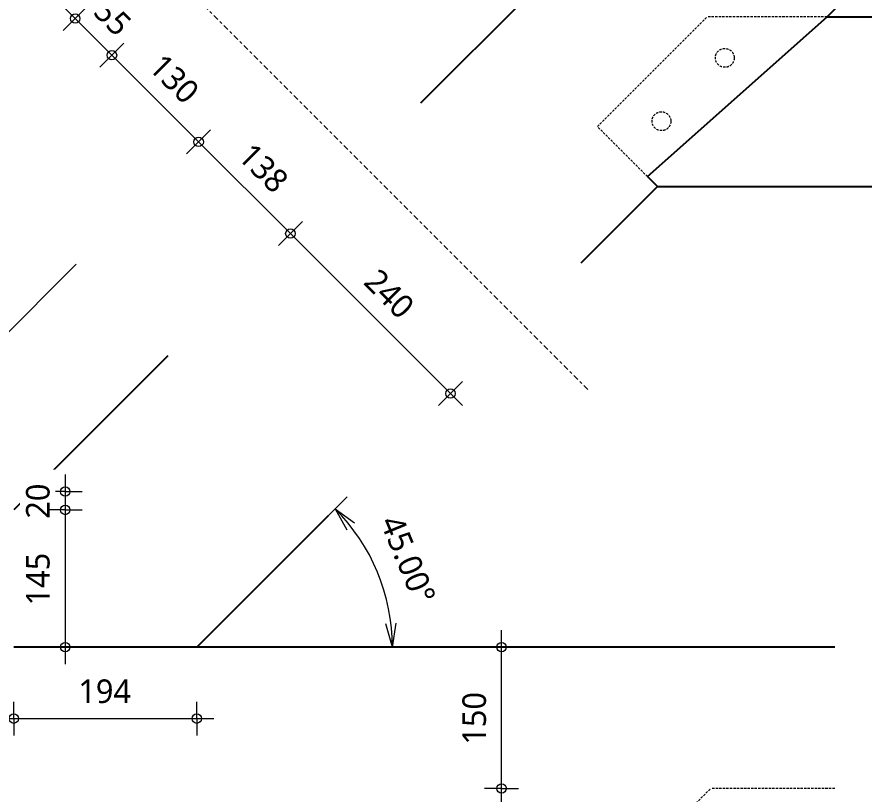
# Model space of a CAD drawing. Header units: millimetres. Extents: x 1789 to 13769, y 2055 to 27197.
# Drawn here: x 9334 to 10232, y 23425 to 24250 of the extents above; entities that cross this region are included whole.
import ezdxf

# ---------------------------------------------------------------- set-up
doc = ezdxf.new("R2010")
doc.units = ezdxf.units.MM
doc.linetypes.add('MV_center', pattern=[15, 6, -3, 3, -3])
doc.linetypes.add('MV_hidden', pattern=[3.75, 2.5, -1.25])
for name, color, linetype, lineweight in [('A-ANNO-DIMS', 211, 'Continuous', 13), ('A-ANNO-DIMS-10', 211, 'Continuous', 13), ('A-DETL', 90, 'Continuous', 13), ('A-DETL-GENF', 92, 'Continuous', 18)]:
    doc.layers.add(name, color=color, linetype=linetype, lineweight=lineweight)
doc.styles.add('Segoe UI_2', font='segoeui.ttf', dxfattribs={"height": 25})
doc.dimstyles.new('2_5_mm', dxfattribs={"dimscale": 304.8, "dimtxt": 26.184099, "dimasz": 0.082021, "dimexe": 0.059055, "dimexo": 0.0625, "dimgap": 0.049213, "dimtad": 1, "dimdec": 0, "dimzin": 0, "dimdsep": 46, "dimtxsty": 'Segoe UI_2', "dimblk1": 'OPEN30', "dimblk2": 'OPEN30', "dimsah": 1, "dimcen": 0.09, "dimazin": 0, "dimtfac": 1, "dimtdec": 4, "dimtix": 1, "dimtmove": 0, "dimatfit": 3, "dimfxl": 0.059055, "dimfxlon": 1, "dimtvp": 1, "dimtfill": 1, "dimtolj": 1, "dimtzin": 0, "dimarcsym": 2})
doc.dimstyles.new('2_5_mm_1', dxfattribs={"dimscale": 304.8, "dimtxt": 26.184099, "dimasz": 0.032808, "dimexe": 0.059055, "dimexo": 0.0625, "dimgap": 0.029528, "dimtad": 1, "dimdec": 0, "dimzin": 0, "dimdsep": 46, "dimtxsty": 'Segoe UI_2', "dimblk1": 'DOTBLANK', "dimblk2": 'DOTBLANK', "dimsah": 1, "dimcen": 0.09, "dimdle": 0.059055, "dimazin": 0, "dimtfac": 1, "dimtdec": 4, "dimtix": 1, "dimtmove": 0, "dimatfit": 3, "dimfxl": 0.059055, "dimfxlon": 1, "dimtvp": 1, "dimtfill": 1, "dimtolj": 1, "dimtzin": 0, "dimarcsym": 2})

# ---------------------------------------------------------------- blocks, each defined once
blk = doc.blocks.new('NLRS_00_DI_maskeer - Type 1-4234655-Details Restauratie 1-10')
at = {"layer": 'A-DETL-GENF', "linetype": 'MV_center'}
blk.add_line((660.22, 0), (-100, 0), dxfattribs=at)
blk = doc.blocks.new('DIMBLOCK53-Details Restauratie 1-10')
at = {"layer": 'A-ANNO-DIMS-10'}
for p, q in [((9671.53, 23728.06), (9684.25, 23740.78)), ((9671.53, 23728.06), (9658.8, 23715.33)), ((9671.53, 23728.06), (9692.23, 23712.99)), ((9671.53, 23728.06), (9683.93, 23705.65)), ((9732.29, 23581.37), (9725.21, 23605.98)), ((9732.29, 23581.37), (9736.28, 23606.66)), ((9732.29, 23581.37), (9714.29, 23581.37)), ((9732.29, 23581.37), (9732.29, 23581.37)), ((9732.29, 23581.37), (9750.29, 23581.37))]:
    blk.add_line(p, q, dxfattribs=at)
blk.add_arc((9524.84, 23581.37), 207.45, 0, 45, dxfattribs=at)
blk.add_arc((9524.84, 23581.37), 207.45, 0, 45, dxfattribs=at)
at = {"layer": 'A-ANNO-DIMS-10', "color": 0, "insert": (9741.91, 23723.84), "char_height": 25, "width": 116.543, "attachment_point": 1, "rotation": 292.5, "line_spacing_factor": 1.142579, "style": 'Segoe UI_2', "bg_fill": 3, "box_fill_scale": 1.25, "bg_fill_color": 9, "bg_fill_true_color": 13158600, "bg_fill_transparency": 0}
blk.add_mtext('45.00°', dxfattribs=at)
blk = doc.blocks.new('_Open30')
at = {"color": 0, "linetype": 'ByBlock', "lineweight": -2}
for p, q in [((-1, 0.268), (0, 0)), ((0, 0), (-1, -0.268)), ((0, 0), (-1, 0))]:
    blk.add_line(p, q, dxfattribs=at)
blk = doc.blocks.new('DIMBLOCK60-Details Restauratie 1-10')
at = {"layer": 'A-ANNO-DIMS-10'}
for p, q in [((9383.29, 24260.86), (9434.95, 24209.21)), ((9396.02, 24248.13), (9408.75, 24260.86)), ((9396.02, 24248.13), (9383.29, 24235.41)), ((9434.95, 24209.21), (9447.67, 24221.94)), ((9434.95, 24209.21), (9422.22, 24196.48))]:
    blk.add_line(p, q, dxfattribs=at)
for centre in [(9396.02, 24248.13), (9434.95, 24209.21)]:
    blk.add_circle(centre, 5, dxfattribs=at)
at = {"layer": 'A-ANNO-DIMS-10', "color": 0, "insert": (9431.45, 24271.56), "char_height": 25, "width": 45.7032, "attachment_point": 1, "rotation": 314.99981, "line_spacing_factor": 1.142579, "style": 'Segoe UI_2', "bg_fill": 3, "box_fill_scale": 1.25, "bg_fill_color": 9, "bg_fill_true_color": 13158600, "bg_fill_transparency": 0}
blk.add_mtext('55', dxfattribs=at)
blk = doc.blocks.new('_DotBlank')
at = {"color": 0, "linetype": 'ByBlock', "lineweight": -2}
blk.add_line((-0.5, 0), (-1, 0), dxfattribs=at)
blk.add_circle((0, 0), 0.5, dxfattribs=at)
blk = doc.blocks.new('DIMBLOCK61-Details Restauratie 1-10')
at = {"layer": 'A-ANNO-DIMS-10'}
for p, q in [((9434.95, 24209.21), (9447.67, 24221.94)), ((9434.95, 24209.21), (9422.22, 24196.48)), ((9434.95, 24209.21), (9526.87, 24117.29)), ((9526.87, 24117.29), (9539.6, 24130.01)), ((9526.87, 24117.29), (9514.14, 24104.56))]:
    blk.add_line(p, q, dxfattribs=at)
for centre in [(9434.95, 24209.21), (9526.87, 24117.29)]:
    blk.add_circle(centre, 5, dxfattribs=at)
at = {"layer": 'A-ANNO-DIMS-10', "color": 0, "insert": (9490.14, 24212.87), "char_height": 25, "width": 68.5547, "attachment_point": 1, "rotation": 314.99981, "line_spacing_factor": 1.142579, "style": 'Segoe UI_2', "bg_fill": 3, "box_fill_scale": 1.25, "bg_fill_color": 9, "bg_fill_true_color": 13158600, "bg_fill_transparency": 0}
blk.add_mtext('130', dxfattribs=at)
blk = doc.blocks.new('DIMBLOCK62-Details Restauratie 1-10')
at = {"layer": 'A-ANNO-DIMS-10'}
for p, q in [((9526.87, 24117.29), (9539.6, 24130.01)), ((9526.87, 24117.29), (9514.14, 24104.56)), ((9526.87, 24117.29), (9624.11, 24020.05)), ((9624.11, 24020.05), (9636.83, 24032.78)), ((9624.11, 24020.05), (9611.38, 24007.32))]:
    blk.add_line(p, q, dxfattribs=at)
for centre in [(9526.87, 24117.29), (9624.11, 24020.05)]:
    blk.add_circle(centre, 5, dxfattribs=at)
at = {"layer": 'A-ANNO-DIMS-10', "color": 0, "insert": (9584.72, 24118.29), "char_height": 25, "width": 68.5547, "attachment_point": 1, "rotation": 314.99981, "line_spacing_factor": 1.142579, "style": 'Segoe UI_2', "bg_fill": 3, "box_fill_scale": 1.25, "bg_fill_color": 9, "bg_fill_true_color": 13158600, "bg_fill_transparency": 0}
blk.add_mtext('138', dxfattribs=at)
blk = doc.blocks.new('DIMBLOCK63-Details Restauratie 1-10')
at = {"layer": 'A-ANNO-DIMS-10'}
for p, q in [((9624.11, 24020.05), (9636.83, 24032.78)), ((9624.11, 24020.05), (9611.38, 24007.32)), ((9624.11, 24020.05), (9806.54, 23837.61)), ((9793.81, 23850.34), (9806.54, 23863.07)), ((9793.81, 23850.34), (9781.08, 23837.61))]:
    blk.add_line(p, q, dxfattribs=at)
for centre in [(9624.11, 24020.05), (9793.81, 23850.34)]:
    blk.add_circle(centre, 5, dxfattribs=at)
at = {"layer": 'A-ANNO-DIMS-10', "color": 0, "insert": (9718.19, 23984.82), "char_height": 25, "width": 68.5547, "attachment_point": 1, "rotation": 314.99981, "line_spacing_factor": 1.142579, "style": 'Segoe UI_2', "bg_fill": 3, "box_fill_scale": 1.25, "bg_fill_color": 9, "bg_fill_true_color": 13158600, "bg_fill_transparency": 0}
blk.add_mtext('240', dxfattribs=at)
blk = doc.blocks.new('DIMBLOCK64-Details Restauratie 1-10')
at = {"layer": 'A-ANNO-DIMS-10'}
for p, q in [((9330.84, 23505.42), (9330.84, 23523.42)), ((9524.84, 23505.42), (9524.84, 23523.42)), ((9312.84, 23505.42), (9542.84, 23505.42)), ((9330.84, 23505.42), (9330.84, 23487.42)), ((9524.84, 23505.42), (9524.84, 23487.42))]:
    blk.add_line(p, q, dxfattribs=at)
for centre in [(9330.84, 23505.42), (9524.84, 23505.42)]:
    blk.add_circle(centre, 5, dxfattribs=at)
at = {"layer": 'A-ANNO-DIMS-10', "color": 0, "insert": (9399.27, 23547.04), "char_height": 25, "width": 68.5547, "attachment_point": 1, "line_spacing_factor": 1.142579, "style": 'Segoe UI_2', "bg_fill": 3, "box_fill_scale": 1.25, "bg_fill_color": 9, "bg_fill_true_color": 13158600, "bg_fill_transparency": 0}
blk.add_mtext('194', dxfattribs=at)
blk = doc.blocks.new('DIMBLOCK65-Details Restauratie 1-10')
at = {"layer": 'A-ANNO-DIMS-10'}
for p, q in [((9385.4, 23764.37), (9385.4, 23726.78)), ((9385.4, 23746.37), (9367.4, 23746.37)), ((9385.4, 23746.37), (9403.4, 23746.37)), ((9385.4, 23726.78), (9367.4, 23726.78)), ((9385.4, 23726.78), (9403.4, 23726.78))]:
    blk.add_line(p, q, dxfattribs=at)
for centre in [(9385.4, 23746.37), (9385.4, 23726.78)]:
    blk.add_circle(centre, 5, dxfattribs=at)
at = {"layer": 'A-ANNO-DIMS-10', "color": 0, "insert": (9343.79, 23717.53), "char_height": 25, "width": 45.7032, "attachment_point": 1, "rotation": 90, "line_spacing_factor": 1.142579, "style": 'Segoe UI_2', "bg_fill": 3, "box_fill_scale": 1.25, "bg_fill_color": 9, "bg_fill_true_color": 13158600, "bg_fill_transparency": 0}
blk.add_mtext('20', dxfattribs=at)
blk = doc.blocks.new('DIMBLOCK66-Details Restauratie 1-10')
at = {"layer": 'A-ANNO-DIMS-10'}
for p, q in [((9385.4, 23726.78), (9367.4, 23726.78)), ((9385.4, 23726.78), (9385.4, 23563.37)), ((9385.4, 23726.78), (9403.4, 23726.78)), ((9385.4, 23581.37), (9367.4, 23581.37)), ((9385.4, 23581.37), (9403.4, 23581.37))]:
    blk.add_line(p, q, dxfattribs=at)
for centre in [(9385.4, 23726.78), (9385.4, 23581.37)]:
    blk.add_circle(centre, 5, dxfattribs=at)
at = {"layer": 'A-ANNO-DIMS-10', "color": 0, "insert": (9343.79, 23625.51), "char_height": 25, "width": 68.5547, "attachment_point": 1, "rotation": 90, "line_spacing_factor": 1.142579, "style": 'Segoe UI_2', "bg_fill": 3, "box_fill_scale": 1.25, "bg_fill_color": 9, "bg_fill_true_color": 13158600, "bg_fill_transparency": 0}
blk.add_mtext('145', dxfattribs=at)
blk = doc.blocks.new('DIMBLOCK68-Details Restauratie 1-10')
at = {"layer": 'A-ANNO-DIMS-10'}
for p, q in [((9848.13, 23431.37), (9830.13, 23431.37)), ((9848.13, 23323.37), (9848.13, 23431.37)), ((9848.13, 23431.37), (9866.13, 23431.37)), ((9848.13, 23341.37), (9830.13, 23341.37)), ((9848.13, 23341.37), (9866.13, 23341.37))]:
    blk.add_line(p, q, dxfattribs=at)
for centre in [(9848.13, 23431.37), (9848.13, 23341.37)]:
    blk.add_circle(centre, 5, dxfattribs=at)
at = {"layer": 'A-ANNO-DIMS-10', "color": 0, "insert": (9806.52, 23367.32), "char_height": 25, "width": 45.7032, "attachment_point": 1, "rotation": 90, "line_spacing_factor": 1.142579, "style": 'Segoe UI_2', "bg_fill": 3, "box_fill_scale": 1.25, "bg_fill_color": 9, "bg_fill_true_color": 13158600, "bg_fill_transparency": 0}
blk.add_mtext('90', dxfattribs=at)
blk = doc.blocks.new('DIMBLOCK69-Details Restauratie 1-10')
at = {"layer": 'A-ANNO-DIMS-10'}
for p, q in [((9848.13, 23431.37), (9848.13, 23599.37)), ((9848.13, 23581.37), (9830.13, 23581.37)), ((9848.13, 23581.37), (9866.13, 23581.37)), ((9848.13, 23431.37), (9830.13, 23431.37)), ((9848.13, 23431.37), (9866.13, 23431.37))]:
    blk.add_line(p, q, dxfattribs=at)
for centre in [(9848.13, 23581.37), (9848.13, 23431.37)]:
    blk.add_circle(centre, 5, dxfattribs=at)
at = {"layer": 'A-ANNO-DIMS-10', "color": 0, "insert": (9806.52, 23477.8), "char_height": 25, "width": 68.5547, "attachment_point": 1, "rotation": 90, "line_spacing_factor": 1.142579, "style": 'Segoe UI_2', "bg_fill": 3, "box_fill_scale": 1.25, "bg_fill_color": 9, "bg_fill_true_color": 13158600, "bg_fill_transparency": 0}
blk.add_mtext('150', dxfattribs=at)

msp = doc.modelspace()

# ---------------------------------------------------------------- linework, layer by layer
at = {"layer": 'A-DETL', "lineweight": 25}
for p, q in [((9762.59, 24158.53), (10514.72, 24910.66)), ((10193.27, 24249.8), (10564.72, 24621.25)), ((10002.66, 24080.41), (10193.27, 24249.8)), ((10193.27, 24249.8), (10936.17, 24249.8)), ((10013.27, 24069.8), (10002.66, 24080.41)), ((9932.3, 23988.83), (10013.27, 24069.8)), ((10013.27, 24069.8), (11116.17, 24069.8)), ((9494.33, 23890.27), (9330.84, 23726.78)), ((9664.03, 23720.56), (9524.84, 23581.37)), ((10201.36, 23581.37), (9330.84, 23581.37))]:
    msp.add_line(p, q, dxfattribs=at)
at = {"layer": 'A-DETL', "linetype": 'MV_hidden', "lineweight": 18}
for p, q in [((9949.63, 24133.44), (10065.99, 24249.8)), ((10193.27, 24249.8), (10065.99, 24249.8)), ((10002.66, 24080.41), (9949.63, 24133.44)), ((9979.84, 23341.37), (10069.84, 23431.37)), ((10201.36, 23431.37), (10069.84, 23431.37))]:
    msp.add_line(p, q, dxfattribs=at)
at = {"layer": 'A-DETL', "lineweight": 18}
msp.add_line((9397.09, 23987.51), (8875.47, 23465.89), dxfattribs=at)
at = {"layer": 'A-DETL', "linetype": 'MV_hidden', "lineweight": 18}
for centre in [(10084.75, 24206.34), (10017.58, 24139.16)]:
    msp.add_circle(centre, 10, dxfattribs=at)

# ---------------------------------------------------------------- block references
at = {"layer": 'A-DETL-GENF', "linetype": 'MV_center', "rotation": 314.9999999999987}
msp.add_blockref('NLRS_00_DI_maskeer - Type 1-4234655-Details Restauratie 1-10', (9472.74, 24321.54), dxfattribs=at)

# ---------------------------------------------------------------- dimensions: what is measured, and where the dimension line sits
at = {"layer": 'A-ANNO-DIMS'}
dim = msp.add_linear_dim(base=(9848.13, 23431.37), p1=(9830.13, 23341.37), p2=(9866.13, 23431.37), angle=90, dimstyle='2_5_mm_1', override={"dimpost": '<>', "dimfxl": 96.932967}, dxfattribs=at)
dim.commit()
dim.dimension.update_dxf_attribs({"geometry": 'DIMBLOCK68-Details Restauratie 1-10', "text_midpoint": (9826.21, 23386.37)})

# ---------------------------------------------------------------- next in the draw order: dimensions: what is measured, and where the dimension line sits
for base, p1, p2, angle, override, picture, middle in [((9434.95, 24209.21), (9383.29, 24235.41), (9422.22, 24196.48), 314.99981, {"dimpost": '<>', "dimfxl": 55.0462}, 'DIMBLOCK60-Details Restauratie 1-10', (9430.84, 24244.03)), ((9385.4, 23726.78), (9367.4, 23746.37), (9367.4, 23726.78), 90, {"dimpost": '<>', "dimfxl": 19.588745}, 'DIMBLOCK65-Details Restauratie 1-10', (9363.48, 23736.57)), ((9848.13, 23581.37), (9866.13, 23431.37), (9830.13, 23581.37), 90, {"dimpost": '<>', "dimfxl": 154.259522}, 'DIMBLOCK69-Details Restauratie 1-10', (9826.14, 23506.37))]:
    dim = msp.add_linear_dim(base=base, p1=p1, p2=p2, angle=angle, dimstyle='2_5_mm_1', override=override, dxfattribs=at)
    dim.commit()
    dim.dimension.update_dxf_attribs({"geometry": picture, "text_midpoint": middle})
dim = msp.add_angular_dim_3p(base=(9725.22, 23635.06), center=(9524.84, 23581.37), p1=(9750.29, 23581.37), p2=(9684.25, 23740.78), dimstyle='2_5_mm', override={"dimpost": '<>', "dimfxl": 172.552197}, dxfattribs=at)
dim.commit()
dim.dimension.update_dxf_attribs({"geometry": 'DIMBLOCK53-Details Restauratie 1-10', "text_midpoint": (9742.3, 23671.44)})
dim = msp.add_linear_dim(base=(9524.84, 23505.42), p1=(9330.84, 23523.42), p2=(9524.84, 23523.42), dimstyle='2_5_mm_1', override={"dimpost": '<>', "dimfxl": 194}, dxfattribs=at)
dim.commit()
dim.dimension.update_dxf_attribs({"geometry": 'DIMBLOCK64-Details Restauratie 1-10', "text_midpoint": (9427.84, 23527.42)})

# ---------------------------------------------------------------- next in the draw order: dimensions: what is measured, and where the dimension line sits
for base, p1, p2, angle, override, picture, middle in [((9526.87, 24117.29), (9422.22, 24196.48), (9514.14, 24104.56), 314.99981, {"dimpost": '<>', "dimfxl": 130.000007}, 'DIMBLOCK61-Details Restauratie 1-10', (9496.46, 24178.8)), ((9385.4, 23581.37), (9367.4, 23726.78), (9403.4, 23581.37), 90, {"dimpost": '<>', "dimfxl": 149.801312}, 'DIMBLOCK66-Details Restauratie 1-10', (9363.41, 23654.07))]:
    dim = msp.add_linear_dim(base=base, p1=p1, p2=p2, angle=angle, dimstyle='2_5_mm_1', override=override, dxfattribs=at)
    dim.commit()
    dim.dimension.update_dxf_attribs({"geometry": picture, "text_midpoint": middle})

# ---------------------------------------------------------------- next in the draw order: dimensions: what is measured, and where the dimension line sits
dim = msp.add_linear_dim(base=(9624.11, 24020.05), p1=(9514.14, 24104.56), p2=(9636.83, 24032.78), angle=314.99981, dimstyle='2_5_mm_1', override={"dimpost": '<>', "dimfxl": 142.148336}, dxfattribs=at)
dim.commit()
dim.dimension.update_dxf_attribs({"geometry": 'DIMBLOCK62-Details Restauratie 1-10', "text_midpoint": (9591.04, 24084.22)})

# ---------------------------------------------------------------- next in the draw order: dimensions: what is measured, and where the dimension line sits
dim = msp.add_linear_dim(base=(9793.81, 23850.34), p1=(9636.83, 24032.78), p2=(9781.08, 23837.61), angle=314.99981, dimstyle='2_5_mm_1', override={"dimpost": '<>', "dimfxl": 242.68508}, dxfattribs=at)
dim.commit()
dim.dimension.update_dxf_attribs({"geometry": 'DIMBLOCK63-Details Restauratie 1-10', "text_midpoint": (9724.46, 23950.7)})

doc.saveas('drawing.dxf')
